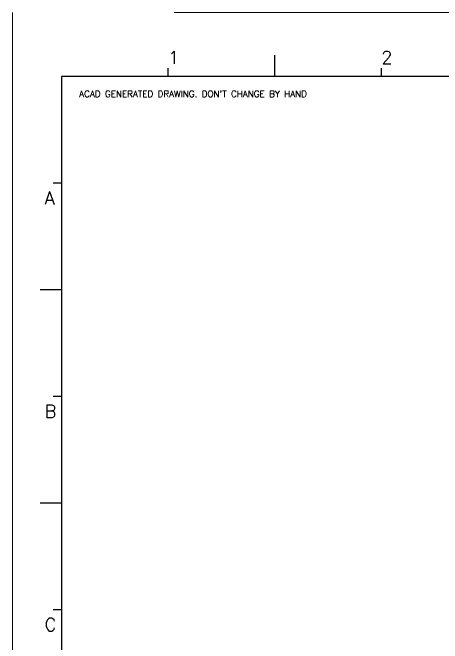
# Model space of a CAD drawing. Header units: millimetres. Extents: x 3412 to 3654, y 20 to 191.
# Drawn here: x 3412.3 to 3471.7, y 103.9 to 191.1 of the extents above; entities that cross this region are included whole.
import ezdxf

# ---------------------------------------------------------------- set-up
doc = ezdxf.new("R2010")
doc.units = ezdxf.units.MM
doc.header["$LTSCALE"] = 23.1
doc.linetypes.add('PHANTOM', pattern=[29.5, 9.5, -1.5, 3, -1.5, 3, -1.5, 9.5])
doc.layers.get('0').update_dxf_attribs({"linetype": 'CONTINUOUS'})
doc.layers.add('0PAPERF', color=2, linetype='PHANTOM', lineweight=0, plot=False)
doc.styles.add('SIMPLEX', font='simplex.shx')

msp = doc.modelspace()

# ---------------------------------------------------------------- linework, layer by layer
for p, q in [((3448.554, 182.258), (3448.554, 185.206)), ((3433.814, 182.258), (3433.814, 183.437)), ((3463.295, 182.258), (3463.295, 183.437)), ((3419.073, 182.258), (3419.073, 24.829)), ((3646.668, 182.258), (3419.073, 182.258)), ((3419.073, 167.518), (3417.894, 167.518)), ((3419.073, 152.777), (3416.125, 152.777)), ((3419.073, 138.036), (3417.894, 138.036)), ((3419.073, 123.296), (3416.125, 123.296)), ((3419.073, 108.555), (3417.894, 108.555))]:
    msp.add_line(p, q)
at = {"layer": '0PAPERF'}
for p, q in [((3654.099, 191.106), (3412.292, 191.106)), ((3412.292, 191.106), (3412.292, 20.112))]:
    msp.add_line(p, q, dxfattribs=at)

# ---------------------------------------------------------------- texts
at = {"style": 'SIMPLEX'}
for s, height, p in [('1', 1.769, (3433.814, 184.027)), ('2', 1.769, (3463.295, 184.027)), ('A', 1.792, (3416.715, 164.569)), ('B', 1.792, (3416.715, 135.088)), ('C', 1.792, (3416.715, 105.607))]:
    msp.add_text(s, height=height, dxfattribs=at).set_placement(p)
at = {"color": 3, "style": 'SIMPLEX'}
msp.add_text("ACAD GENERATED DRAWING. DON'T CHANGE BY HAND", height=0.88444, dxfattribs=at).set_placement((3421.5, 179.428))

doc.saveas('drawing.dxf')
